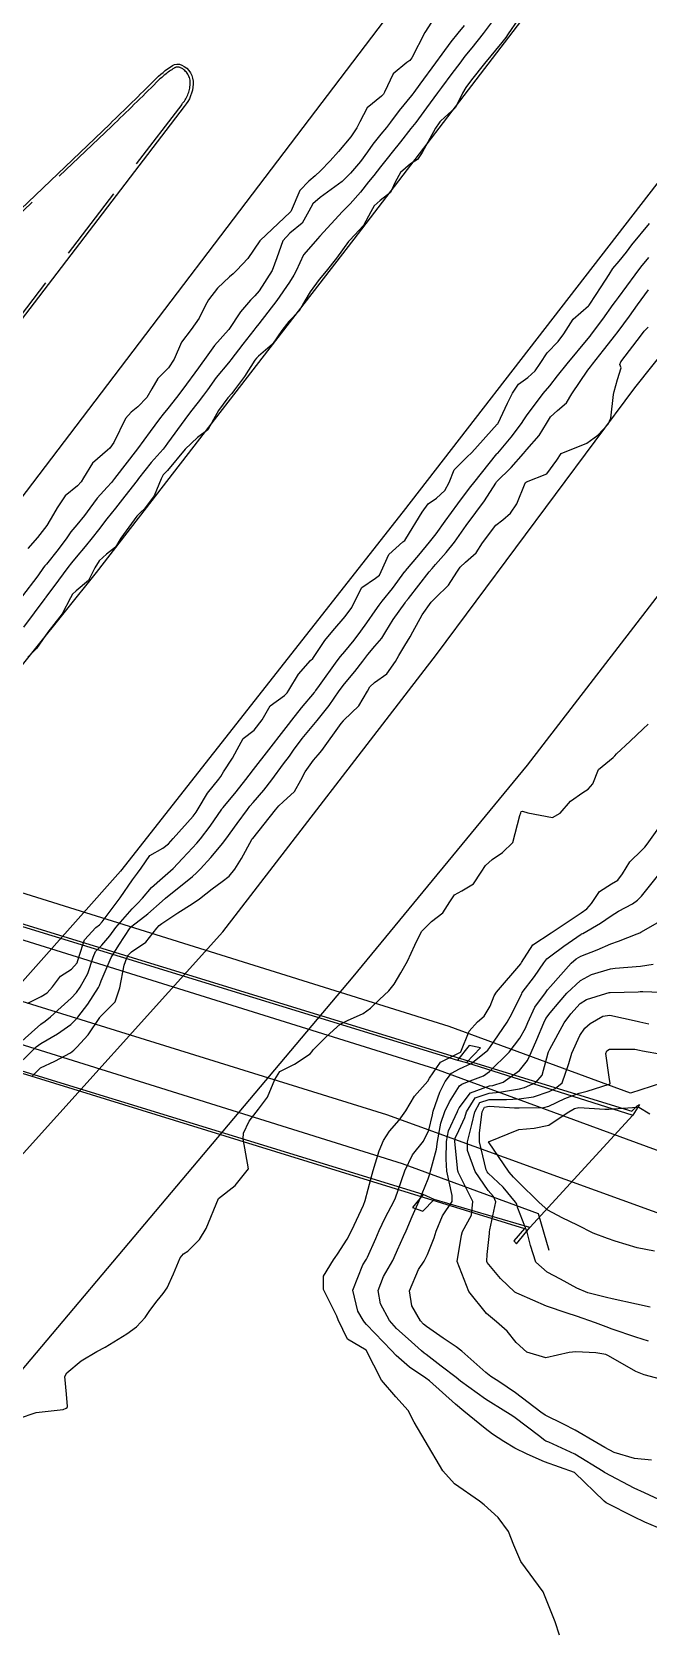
# Model space of a CAD drawing. Header units: metres. Extents: x 298520 to 308411, y 7433745 to 7450750.
# Drawn here: x 305950.4 to 305991.6, y 7435844.3 to 7435951 of the extents above; entities that cross this region are included whole.
import ezdxf

# ---------------------------------------------------------------- set-up
doc = ezdxf.new("R2010")
doc.units = ezdxf.units.M
doc.header["$LTSCALE"] = 10
doc.linetypes.add('CONTINUO', pattern=[0])
doc.linetypes.add('DASHED', pattern=[0.75, 0.5, -0.25])
for name, color, linetype in [('Canteiro', 45, 'DASHED'), ('Curvas de Nivel 1m', 11, 'Continuous'), ('Curvas de Nivel 5m', 15, 'Continuous'), ('Hidrografia', 140, 'Continuous'), ('Linha Férrea', 251, 'TRACKS'), ('PONTE', 45, 'CONTINUO'), ('Pontes e viadutos', 190, 'Continuous'), ('Vias Primárias', 230, 'Continuous')]:
    doc.layers.add(name, color=color, linetype=linetype)
doc.linetypes.add('TRACKS', pattern='A,0.15,[130,ltypeshp.shx,S=0.25,R=0,X=0,Y=0],0.15', length=0.3)

msp = doc.modelspace()

# ---------------------------------------------------------------- linework, layer by layer
at = {"layer": 'Canteiro'}
msp.add_lwpolyline([(305930.17, 7435908.5), (305926.6, 7435917.52, -0.23802), (305926.69, 7435918.52, -0.146725), (305927.78, 7435919.47, 0.030091), (305931.07, 7435921.23, 0.079914), (305936.5, 7435925.89), (305946.81, 7435936.22), (305955.75, 7435944.75, 0.006665), (305958.74, 7435947.68, -0.055774), (305959.91, 7435948.62, -0.25498), (305960.34, 7435948.65, -0.305604), (305960.99, 7435947.57, -0.175126), (305960.42, 7435946.2), (305947.08, 7435928.72), (305937.07, 7435916.53)], format="xyb", close=True, dxfattribs=at)
at = {"layer": 'Curvas de Nivel 1m', "flags": 128}
for points, elevation in [([(305979.29, 7435951.47), (305978.86, 7435950.96), (305978.39, 7435950.37), (305977.79, 7435949.56), (305977.37, 7435948.98), (305976.33, 7435947.55), (305975.92, 7435947), (305975.85, 7435946.91), (305975.76, 7435946.79), (305974.95, 7435945.8), (305974.37, 7435945.01), (305974.1, 7435944.65), (305973.72, 7435944.21), (305973.19, 7435943.55), (305972.83, 7435943.03), (305972.36, 7435942.38), (305971.69, 7435941.61), (305971.41, 7435941.32), (305971.13, 7435941.05), (305969.67, 7435939.98), (305969.18, 7435939.56), (305968.92, 7435939.08), (305968.47, 7435938.27), (305967.65, 7435937.61), (305967.17, 7435937.1), (305966.77, 7435935.96), (305966.46, 7435935.11), (305965.6, 7435933.75), (305965.31, 7435933.41), (305965.02, 7435933.13), (305964.35, 7435932.36), (305963.57, 7435931.18), (305963.56, 7435931.15), (305963.54, 7435931.14), (305962.61, 7435930.09), (305961.94, 7435929.16), (305961.77, 7435928.93), (305961.54, 7435928.61), (305960.49, 7435927.18), (305960.08, 7435926.62), (305959.5, 7435925.89), (305959.19, 7435925.51), (305958.94, 7435925.2), (305958.32, 7435924.37), (305957.47, 7435923.21), (305955.93, 7435921.23), (305955.72, 7435920.96), (305955.44, 7435920.65), (305954.77, 7435919.91), (305954.28, 7435919.25), (305953.92, 7435918.75), (305953.41, 7435918.12), (305953.02, 7435917.65), (305952.75, 7435917.27), (305952.17, 7435916.49), (305951.38, 7435915.51), (305951.27, 7435915.38), (305951.2, 7435915.28), (305950.8, 7435914.72), (305949.72, 7435913.3)], 698), ([(305981.09, 7435951.65), (305980.56, 7435950.94), (305979.79, 7435949.97), (305979.33, 7435949.41), (305978.99, 7435948.96), (305978.47, 7435948.27), (305977.77, 7435947.32), (305977.51, 7435946.97), (305976.76, 7435945.97), (305976.05, 7435945), (305975.73, 7435944.59), (305975.03, 7435943.7), (305974.48, 7435943.01), (305974.14, 7435942.58), (305973.7, 7435942.03), (305973.25, 7435941.46), (305972.9, 7435941.03), (305972.36, 7435940.35), (305971.67, 7435939.55), (305971.15, 7435939.05), (305969.65, 7435937.4), (305969.5, 7435937.22), (305969.36, 7435937.07), (305968.55, 7435936.16), (305968.06, 7435935.09), (305967.91, 7435934.79), (305967.61, 7435934.33), (305966.78, 7435933.1), (305965.58, 7435931.55), (305965.38, 7435931.31), (305965.23, 7435931.12), (305964.5, 7435930.19), (305963.7, 7435929.14), (305963.63, 7435929.05), (305963.54, 7435928.94), (305962.72, 7435927.96), (305962.14, 7435927.15), (305961.88, 7435926.79), (305961.51, 7435926.32), (305961, 7435925.67), (305960.63, 7435925.17), (305959.48, 7435923.57), (305959.31, 7435923.35), (305959.18, 7435923.19), (305958.37, 7435922.3), (305957.54, 7435921.21), (305957.5, 7435921.16), (305957.45, 7435921.08), (305956.63, 7435920.03), (305955.99, 7435919.23), (305955.42, 7435918.52), (305954.86, 7435917.8), (305954.44, 7435917.25), (305953.98, 7435916.67), (305953.38, 7435915.96), (305953.06, 7435915.58), (305952.82, 7435915.27), (305952.2, 7435914.43), (305951.35, 7435913.3), (305951.34, 7435913.28), (305951.28, 7435913.21), (305949.85, 7435911.3)], 697), ([(305977.1, 7435951.7), (305976.66, 7435950.99), (305975.79, 7435949.3), (305975.65, 7435949.13), (305975.45, 7435949), (305974.55, 7435948.24), (305973.97, 7435947.02), (305973.9, 7435946.88), (305973.76, 7435946.74), (305972.8, 7435945.98), (305972.32, 7435945.03), (305972.12, 7435944.64), (305971.72, 7435944.04), (305970.9, 7435943.05), (305970.33, 7435942.44), (305969.69, 7435941.77), (305969.33, 7435941.43), (305968.9, 7435941.08), (305968.32, 7435940.44), (305967.72, 7435939.09), (305967.7, 7435939.05), (305967.66, 7435939.01), (305965.66, 7435937.12), (305965.64, 7435937.08), (305964.83, 7435935.92), (305964.11, 7435935.14), (305963.85, 7435934.89), (305963.61, 7435934.68), (305962.82, 7435933.93), (305962.22, 7435933.15), (305961.99, 7435932.76), (305961.58, 7435931.92), (305961.05, 7435931.17), (305960.41, 7435930.33), (305959.91, 7435929.18), (305959.54, 7435928.6), (305958.83, 7435927.9), (305958.43, 7435927.2), (305958.08, 7435926.64), (305957.5, 7435926.01), (305957.05, 7435925.66), (305956.66, 7435925.22), (305955.88, 7435923.63), (305955.61, 7435923.24), (305955.47, 7435923.11), (305954.47, 7435922.24), (305953.87, 7435921.26), (305953.71, 7435921), (305953.45, 7435920.73), (305952.63, 7435920.07), (305952.11, 7435919.27), (305951.86, 7435918.83), (305951.41, 7435918.08), (305950.78, 7435917.29), (305950.14, 7435916.55)], 699), ([(305982.88, 7435951.85), (305982.23, 7435950.92), (305982.06, 7435950.66), (305981.8, 7435950.33), (305980.65, 7435948.94), (305979.77, 7435947.83), (305979.39, 7435947.33), (305979.18, 7435946.96), (305978.71, 7435946), (305977.73, 7435945.1), (305977.67, 7435945.04), (305977.62, 7435944.97), (305977.37, 7435944.62), (305976.47, 7435942.99), (305976.17, 7435942.53), (305975.7, 7435942.24), (305975.04, 7435941.66), (305974.68, 7435941.01), (305974.37, 7435940.32), (305973.67, 7435939.78), (305973.27, 7435939.42), (305973.05, 7435939.03), (305972.57, 7435938.12), (305971.64, 7435937.14), (305971.55, 7435937.04), (305970.75, 7435935.93), (305970.06, 7435935.06), (305969.61, 7435934.51), (305968.99, 7435933.69), (305968.65, 7435933.08), (305968.26, 7435932.41), (305967.58, 7435931.71), (305967.1, 7435931.1), (305966.49, 7435930.18), (305965.55, 7435929.39), (305965.41, 7435929.26), (305965.31, 7435929.12), (305964.62, 7435928.04), (305963.94, 7435927.14), (305963.76, 7435926.9), (305963.51, 7435926.6), (305962.88, 7435925.77), (305962.55, 7435925.15), (305962.16, 7435924.47), (305961.48, 7435923.96), (305960.66, 7435923.17), (305959.46, 7435921.76), (305959.19, 7435921.46), (305959.04, 7435921.19), (305958.58, 7435920.06), (305957.94, 7435919.2), (305957.67, 7435918.96), (305957.42, 7435918.71), (305956.36, 7435917.23), (305955.99, 7435916.63), (305955.39, 7435916.17), (305954.9, 7435915.73), (305954.62, 7435915.25), (305954.2, 7435914.41), (305953.36, 7435913.71), (305953.13, 7435913.49), (305953, 7435913.26), (305952.43, 7435912.18), (305951.73, 7435911.28), (305951.55, 7435911.06), (305951.32, 7435910.73), (305950.73, 7435909.87), (305950.15, 7435909.3)], 696), ([(305950.14, 7435886.18), (305951.03, 7435886.63), (305951.44, 7435886.87), (305951.78, 7435887.27), (305952.32, 7435887.99), (305953.05, 7435888.46), (305953.43, 7435888.89), (305953.54, 7435889.26), (305953.93, 7435890.41), (305954.69, 7435891.24), (305954.92, 7435891.42), (305955.1, 7435891.62), (305956.3, 7435893.22), (305957.13, 7435894.43), (305957.47, 7435894.86), (305957.72, 7435895.2), (305958.3, 7435896.05), (305959.15, 7435896.53), (305959.53, 7435896.82), (305959.85, 7435897.18), (305961.18, 7435898.68), (305961.39, 7435898.95), (305961.52, 7435899.16), (305962.14, 7435900.21), (305962.89, 7435901.14), (305963.03, 7435901.33), (305963.22, 7435901.63), (305963.81, 7435902.55), (305964.13, 7435903.13), (305964.52, 7435903.85), (305965.25, 7435904.41), (305965.79, 7435905.11), (305966.32, 7435906.05), (305967.28, 7435906.73), (305967.47, 7435906.9), (305967.58, 7435907.09), (305968.21, 7435908.16), (305969.03, 7435909.07), (305969.17, 7435909.21), (305969.31, 7435909.4), (305969.98, 7435910.4), (305970.52, 7435911.05), (305971.34, 7435912), (305971.78, 7435912.6), (305971.98, 7435913.03), (305972.44, 7435913.95), (305973.37, 7435914.56), (305973.62, 7435914.77), (305973.75, 7435915.02), (305974.26, 7435916.15), (305975.19, 7435917), (305975.32, 7435917.09), (305975.4, 7435917.2), (305976.48, 7435918.98), (305976.88, 7435919.53), (305977.44, 7435919.9), (305978, 7435920.41), (305978.28, 7435920.96), (305978.62, 7435921.8), (305979.47, 7435922.65), (305979.79, 7435922.95), (305981.49, 7435924.84), (305981.53, 7435924.88), (305981.55, 7435924.92), (305982.17, 7435926.25), (305982.51, 7435926.91), (305982.91, 7435927.53), (305983.53, 7435927.96), (305984.03, 7435928.4), (305984.36, 7435928.89), (305984.83, 7435929.61), (305985.56, 7435930.36), (305985.94, 7435930.87), (305986.57, 7435931.87), (305987.59, 7435932.75), (305987.64, 7435932.8), (305987.67, 7435932.85), (305988.44, 7435934.01), (305988.97, 7435934.84), (305989.21, 7435935.24), (305989.63, 7435935.73), (305990.12, 7435936.34), (305990.49, 7435936.82), (305991.66, 7435938.25)], 696), ([(305949.34, 7435883.3), (305951.01, 7435884.78), (305951.29, 7435884.99), (305951.65, 7435885.27), (305952.37, 7435885.92), (305953.03, 7435886.52), (305953.39, 7435886.91), (305953.63, 7435887.25), (305954.14, 7435888.17), (305954.5, 7435889.25), (305954.67, 7435889.64), (305955.08, 7435890.07), (305955.63, 7435890.69), (305956.03, 7435891.23), (305957.11, 7435892.49), (305957.47, 7435892.84), (305957.81, 7435893.2), (305958.4, 7435893.92), (305959.13, 7435894.56), (305959.84, 7435895.18), (305960.47, 7435895.85), (305961.15, 7435896.57), (305961.44, 7435896.88), (305961.67, 7435897.15), (305962.31, 7435898.01), (305963.1, 7435899.14), (305963.13, 7435899.19), (305963.18, 7435899.25), (305964.05, 7435900.29), (305964.7, 7435901.13), (305964.92, 7435901.42), (305965.22, 7435901.79), (305966.25, 7435903.1), (305967.25, 7435904.4), (305967.55, 7435904.79), (305967.78, 7435905.08), (305968.43, 7435905.91), (305969.28, 7435906.94), (305969.34, 7435907.01), (305969.38, 7435907.07), (305969.62, 7435907.4), (305970.8, 7435909.05), (305971.02, 7435909.34), (305971.31, 7435909.68), (305971.93, 7435910.42), (305972.39, 7435911.03), (305972.78, 7435911.59), (305973.35, 7435912.39), (305973.61, 7435912.76), (305973.8, 7435913.02), (305974.49, 7435913.88), (305975.33, 7435915), (305975.35, 7435915.02), (305975.37, 7435915.05), (305976.26, 7435916.11), (305976.98, 7435916.98), (305977.41, 7435917.52), (305978.01, 7435918.37), (305978.44, 7435918.96), (305978.86, 7435919.53), (305979.44, 7435920.31), (305979.72, 7435920.68), (305979.92, 7435920.94), (305981.47, 7435922.86), (305981.5, 7435922.89), (305981.53, 7435922.92), (305982.42, 7435923.97), (305983.11, 7435924.9), (305983.26, 7435925.14), (305983.5, 7435925.47), (305984.11, 7435926.3), (305984.57, 7435926.89), (305985, 7435927.41), (305985.53, 7435928.08), (305986.16, 7435928.87), (305987.56, 7435930.57), (305987.69, 7435930.72), (305987.79, 7435930.85), (305988.55, 7435931.87), (305989.24, 7435932.83), (305989.39, 7435933.04), (305989.6, 7435933.31), (305990.7, 7435934.81), (305991.09, 7435935.34), (305991.63, 7435935.98)], 697), ([(305948.98, 7435881.58), (305950.7, 7435883.28), (305951, 7435883.5), (305952.13, 7435884.14), (305953.01, 7435884.76), (305953.26, 7435885), (305953.48, 7435885.26), (305954.15, 7435886.13), (305954.87, 7435887.24), (305954.93, 7435887.36), (305955.05, 7435887.68), (305955.71, 7435889.23), (305956.23, 7435890.07), (305956.97, 7435891.21), (305957.09, 7435891.34), (305958.16, 7435892.15), (305959.11, 7435892.99), (305959.33, 7435893.19), (305961.13, 7435894.65), (305961.41, 7435894.88), (305961.68, 7435895.15), (305962.37, 7435895.92), (305963.16, 7435896.88), (305963.27, 7435897.03), (305963.36, 7435897.14), (305964.12, 7435898.18), (305964.81, 7435899.12), (305964.97, 7435899.34), (305965.19, 7435899.59), (305965.9, 7435900.41), (305966.44, 7435901.1), (305967.22, 7435902.16), (305967.62, 7435902.69), (305967.89, 7435903.08), (305968.46, 7435903.86), (305969.25, 7435904.8), (305969.47, 7435905.07), (305970.26, 7435906.07), (305970.94, 7435907.05), (305971.29, 7435907.5), (305971.98, 7435908.34), (305972.52, 7435909.03), (305972.86, 7435909.48), (305973.32, 7435910.02), (305973.78, 7435910.57), (305974.06, 7435911.01), (305974.55, 7435911.8), (305975.35, 7435912.93), (305975.4, 7435913), (305975.56, 7435913.2), (305976.95, 7435914.98), (305977.14, 7435915.21), (305977.38, 7435915.48), (305978.09, 7435916.27), (305978.63, 7435916.96), (305978.95, 7435917.41), (305979.41, 7435918.08), (305980.07, 7435918.94), (305980.65, 7435919.72), (305981.39, 7435920.92), (305981.45, 7435921), (305982.42, 7435921.96), (305983.25, 7435922.9), (305983.35, 7435923.02), (305983.48, 7435923.16), (305984.29, 7435924.09), (305984.78, 7435924.89), (305985.06, 7435925.33), (305985.51, 7435925.77), (305986.11, 7435926.28), (305986.48, 7435926.87), (305987.54, 7435928.45), (305987.72, 7435928.67), (305987.85, 7435928.85), (305988.6, 7435929.79), (305989.42, 7435930.83), (305989.48, 7435930.92), (305989.57, 7435931.03), (305990.33, 7435932.07), (305990.86, 7435932.81), (305991.6, 7435933.82)], 698), ([(305950.41, 7435881.29), (305950.98, 7435881.86), (305951.95, 7435882.31), (305952.99, 7435882.87), (305953.21, 7435883.04), (305953.42, 7435883.26), (305954.18, 7435884.07), (305954.96, 7435885.24), (305954.98, 7435885.27), (305955.01, 7435885.31), (305955.98, 7435886.27), (305956.28, 7435887.22), (305956.57, 7435888.73), (305956.76, 7435889.21), (305956.87, 7435889.41), (305957.07, 7435889.61), (305958.02, 7435890.26), (305958.75, 7435891.19), (305958.92, 7435891.37), (305959.1, 7435891.51), (305960.16, 7435892.23), (305961.11, 7435892.82), (305961.61, 7435893.16), (305962.45, 7435893.82), (305963.12, 7435894.32), (305963.6, 7435894.66), (305963.96, 7435895.13), (305964.42, 7435895.85), (305965.11, 7435897.12), (305965.13, 7435897.15), (305965.16, 7435897.19), (305966.69, 7435899.1), (305966.91, 7435899.37), (305967.19, 7435899.64), (305967.96, 7435900.32), (305968.38, 7435901.08), (305968.67, 7435901.63), (305969.23, 7435902.42), (305969.54, 7435902.76), (305969.79, 7435903.06), (305971.07, 7435904.86), (305971.22, 7435905.04), (305971.23, 7435905.06), (305971.25, 7435905.08), (305972.25, 7435906.05), (305972.82, 7435907.02), (305972.99, 7435907.31), (305973.29, 7435907.59), (305974.12, 7435908.18), (305974.71, 7435909.01), (305974.92, 7435909.4), (305975.32, 7435910.08), (305975.68, 7435910.64), (305975.86, 7435910.99), (305976.47, 7435912.11), (305977.08, 7435912.97), (305977.36, 7435913.26), (305978.23, 7435914.09), (305978.79, 7435914.96), (305979.02, 7435915.31), (305979.38, 7435915.64), (305980.08, 7435916.26), (305980.5, 7435916.93), (305981.41, 7435918.11), (305981.87, 7435918.46), (305982.39, 7435918.91), (305982.81, 7435919.53), (305983.35, 7435920.9), (305983.39, 7435920.96), (305983.45, 7435921), (305984.81, 7435921.53), (305985.47, 7435922.45), (305985.77, 7435922.88), (305987.48, 7435923.57), (305988.22, 7435924.11), (305988.91, 7435924.84), (305989.08, 7435925.25), (305989.26, 7435926.83), (305989.31, 7435927.04), (305989.53, 7435927.84), (305989.77, 7435928.6), (305989.68, 7435928.83), (305989.74, 7435929.02), (305991.13, 7435930.81), (305991.31, 7435931.06), (305991.57, 7435931.32)], 699), ([(305985.66, 7435844), (305985.36, 7435844.87), (305984.56, 7435846.88), (305983.06, 7435848.9), (305982.6, 7435849.99), (305982.24, 7435850.91), (305981.55, 7435851.84), (305980.63, 7435852.69), (305980.3, 7435852.93), (305978.64, 7435854.1), (305977.87, 7435854.96), (305976.68, 7435856.97), (305975.94, 7435858.22), (305975.54, 7435858.99), (305974.72, 7435859.9), (305973.77, 7435861.01), (305972.75, 7435863.02), (305971.49, 7435863.76), (305970.88, 7435865.05), (305970.78, 7435865.29), (305969.89, 7435867.06), (305969.9, 7435867.97), (305970.55, 7435869.05), (305970.67, 7435869.21), (305970.83, 7435869.43), (305971.46, 7435870.43), (305971.78, 7435871.04), (305972.56, 7435872.71), (305972.68, 7435873.02), (305972.88, 7435873.76), (305973.14, 7435874.77), (305973.21, 7435875.02), (305973.61, 7435876.32), (305973.89, 7435877.01), (305974.29, 7435877.65), (305974.94, 7435878.37), (305975.38, 7435878.99), (305975.97, 7435879.98), (305976.86, 7435880.97), (305976.98, 7435881.18), (305977.7, 7435882.24), (305978.99, 7435882.9), (305979.03, 7435882.91), (305979.06, 7435882.95), (305979.62, 7435884.33), (305980.18, 7435884.94), (305980.63, 7435885.32), (305981.03, 7435885.99), (305981.29, 7435886.67), (305981.44, 7435886.92), (305983.06, 7435888.81), (305983.1, 7435888.86), (305983.12, 7435888.9), (305983.88, 7435890.09), (305985.09, 7435890.88), (305987.11, 7435892.22), (305987.48, 7435892.48), (305987.79, 7435892.84), (305988.32, 7435893.64), (305989.13, 7435894.15), (305989.54, 7435894.41), (305989.85, 7435894.82), (305990.34, 7435895.62), (305991.16, 7435896.4), (305991.36, 7435896.61), (305991.5, 7435896.8), (305992.28, 7435897.9)], 701), ([(305992.62, 7435851), (305991.35, 7435851.53), (305990.62, 7435851.88), (305988.78, 7435852.83), (305988.63, 7435852.94), (305986.65, 7435854.85), (305984.66, 7435855.57), (305983.49, 7435856.08), (305982.68, 7435856.47), (305981.93, 7435856.91), (305981.18, 7435857.42), (305980.69, 7435857.79), (305979.26, 7435858.94), (305978.71, 7435859.41), (305976.97, 7435860.97), (305976.73, 7435861.15), (305975.63, 7435861.88), (305974.75, 7435862.67), (305974.44, 7435863), (305972.77, 7435864.73), (305972.62, 7435864.88), (305972.53, 7435865.02), (305972.19, 7435865.62), (305971.84, 7435867.03), (305972.52, 7435868.72), (305972.72, 7435869.02), (305972.76, 7435869.09), (305972.83, 7435869.23), (305973.38, 7435870.47), (305973.61, 7435871.01), (305974.01, 7435871.86), (305974.61, 7435873), (305974.7, 7435873.18), (305974.88, 7435873.71), (305975.32, 7435874.99), (305975.84, 7435876.06), (305976.58, 7435876.98), (305976.93, 7435877.71), (305977.16, 7435878.74), (305977.22, 7435878.97), (305977.67, 7435880.25), (305978.02, 7435880.96), (305978.43, 7435881.51), (305978.98, 7435881.81), (305979.76, 7435882.17), (305980.74, 7435882.93), (305980.86, 7435883.06), (305981, 7435883.23), (305982.16, 7435884.91), (305982.46, 7435885.47), (305983.04, 7435886.65), (305983.13, 7435886.81), (305983.17, 7435886.9), (305983.98, 7435887.97), (305984.61, 7435888.88), (305984.81, 7435889.14), (305985.07, 7435889.35), (305985.95, 7435890), (305987.09, 7435890.79), (305987.13, 7435890.81), (305987.21, 7435890.85), (305988.4, 7435891.54), (305989.1, 7435892.03), (305989.6, 7435892.34), (305990.52, 7435892.82), (305990.86, 7435893.06), (305991.12, 7435893.33), (305992.29, 7435894.79)], 702), ([(305992.63, 7435852.9), (305991.34, 7435853.5), (305990.64, 7435853.8), (305988.71, 7435854.83), (305988.65, 7435854.86), (305988.57, 7435854.92), (305986.67, 7435856.07), (305984.93, 7435856.88), (305984.75, 7435856.95), (305984.68, 7435856.99), (305984.25, 7435857.32), (305982.7, 7435858.49), (305982.46, 7435858.66), (305982.07, 7435858.91), (305980.72, 7435859.74), (305979.05, 7435860.95), (305978.74, 7435861.19), (305977.74, 7435861.96), (305976.75, 7435862.72), (305976.61, 7435862.83), (305976.44, 7435862.97), (305975.55, 7435863.78), (305974.77, 7435864.46), (305974.29, 7435865), (305973.69, 7435866.11), (305973.54, 7435867.01), (305973.89, 7435867.93), (305974.52, 7435869), (305974.62, 7435869.21), (305974.83, 7435869.71), (305975.24, 7435870.6), (305975.41, 7435870.99), (305975.82, 7435871.94), (305976.28, 7435872.98), (305976.89, 7435874.45), (305977.01, 7435874.85), (305977.04, 7435874.97), (305977.44, 7435876.44), (305977.51, 7435876.96), (305977.72, 7435878.18), (305977.99, 7435878.96), (305978.3, 7435879.61), (305978.97, 7435880.66), (305979.13, 7435880.79), (305979.51, 7435880.94), (305980.57, 7435881.34), (305980.98, 7435881.62), (305982.28, 7435882.91), (305983, 7435883.85), (305983.38, 7435884.53), (305983.53, 7435884.89), (305984, 7435885.92), (305984.71, 7435886.88), (305984.86, 7435887.07), (305985.05, 7435887.31), (305986.44, 7435888.86), (305986.77, 7435889.15), (305987.07, 7435889.32), (305988.16, 7435889.76), (305989.08, 7435890.14), (305989.59, 7435890.32), (305990.85, 7435890.81), (305991.02, 7435890.88), (305991.09, 7435890.93), (305991.43, 7435891.13), (305993.11, 7435892.08)], 703), ([(305991.79, 7435855.67), (305990.67, 7435855.78), (305989.3, 7435856.19), (305988.68, 7435856.51), (305988.14, 7435856.84), (305986.69, 7435857.68), (305985.91, 7435858.08), (305984.7, 7435858.67), (305984.4, 7435858.88), (305982.72, 7435860.17), (305981.6, 7435860.92), (305981.07, 7435861.26), (305980.74, 7435861.52), (305979.13, 7435862.95), (305978.76, 7435863.25), (305977.89, 7435863.83), (305976.77, 7435864.6), (305976.56, 7435864.76), (305976.36, 7435864.98), (305975.79, 7435865.99), (305975.63, 7435866.99), (305976.24, 7435868.4), (305976.62, 7435868.97), (305976.69, 7435869.1), (305976.83, 7435869.41), (305977.28, 7435870.53), (305977.42, 7435870.96), (305977.83, 7435871.99), (305978.48, 7435872.95), (305978.49, 7435873.34), (305978.13, 7435874.96), (305978.09, 7435875.77), (305978.11, 7435876.96), (305978.23, 7435877.66), (305978.83, 7435878.95), (305978.87, 7435879.03), (305978.95, 7435879.19), (305979.71, 7435880.2), (305980.97, 7435880.66), (305981.2, 7435880.69), (305981.9, 7435880.92), (305982.98, 7435881.7), (305983.51, 7435882.37), (305983.76, 7435882.89), (305984.13, 7435883.76), (305984.6, 7435884.88), (305984.74, 7435885.16), (305985.02, 7435885.54), (305985.64, 7435886.26), (305986.15, 7435886.86), (305987.05, 7435887.7), (305987.8, 7435888.1), (305989.06, 7435888.47), (305989.37, 7435888.52), (305991.06, 7435888.65), (305991.9, 7435888.8)], 704), ([(305991.6, 7435863.63), (305990.76, 7435863.89), (305989.17, 7435864.42), (305988.77, 7435864.57), (305988.06, 7435864.84), (305986.78, 7435865.28), (305986.16, 7435865.48), (305984.79, 7435865.95), (305982.95, 7435866.75), (305982.8, 7435866.82), (305982.68, 7435866.9), (305981.71, 7435867.81), (305980.82, 7435868.87), (305980.79, 7435868.93), (305980.79, 7435868.97), (305980.83, 7435869.41), (305980.97, 7435870.81), (305980.97, 7435870.93), (305980.99, 7435871.06), (305981.4, 7435872.92), (305981.25, 7435873.29), (305980.88, 7435873.69), (305980.03, 7435874.94), (305979.5, 7435876.36), (305979.5, 7435876.94), (305979.79, 7435878.08), (305979.99, 7435878.94), (305980.34, 7435879.55), (305980.96, 7435879.75), (305982.12, 7435879.75), (305982.96, 7435879.8), (305983.91, 7435879.94), (305984.96, 7435880.29), (305985.36, 7435880.48), (305985.84, 7435880.87), (305986.28, 7435882.15), (305986.48, 7435882.86), (305987, 7435884.03), (305987.34, 7435884.52), (305987.7, 7435884.84), (305988.54, 7435885.32), (305989.02, 7435885.38), (305990.85, 7435884.98), (305991.01, 7435884.94), (305991.63, 7435884.8)], 706), ([(305991.71, 7435865.88), (305990.79, 7435866.09), (305989.18, 7435866.45), (305988.8, 7435866.53), (305987.55, 7435866.84), (305986.81, 7435867.15), (305985.72, 7435867.77), (305984.82, 7435868.23), (305984.08, 7435868.89), (305983.72, 7435870.01), (305983.49, 7435870.89), (305982.87, 7435872.49), (305982.78, 7435872.81), (305982.72, 7435872.9), (305981.88, 7435873.91), (305980.89, 7435874.83), (305980.82, 7435874.93), (305980.76, 7435875.07), (305980.31, 7435876.94), (305980.32, 7435877.54), (305980.49, 7435878.93), (305980.64, 7435879.24), (305980.95, 7435879.32), (305982.65, 7435879.21), (305982.95, 7435879.2), (305984.6, 7435879.23), (305984.95, 7435879.31), (305986, 7435879.82), (305986.96, 7435880.19), (305987.49, 7435880.32), (305988.97, 7435880.77), (305989.01, 7435880.79), (305989.04, 7435880.83), (305988.98, 7435881.25), (305988.75, 7435882.83), (305988.82, 7435883.01), (305989, 7435883.11), (305990.69, 7435883.12), (305991, 7435883.05), (305991.19, 7435883), (305992.46, 7435882.79)], 707), ([(305991.99, 7435869.64), (305990.84, 7435869.85), (305989.38, 7435870.29), (305988.85, 7435870.47), (305987.9, 7435870.84), (305986.86, 7435871.37), (305985.84, 7435871.85), (305984.87, 7435872.36), (305984.29, 7435872.89), (305982.89, 7435874.27), (305982.57, 7435874.58), (305982.29, 7435874.91), (305980.92, 7435876.93), (305982.93, 7435877.75), (305983.97, 7435877.85), (305984.93, 7435878.04), (305986.17, 7435878.86), (305986.65, 7435879.15), (305986.95, 7435879.22), (305988.67, 7435879.11), (305988.95, 7435879.1), (305990.53, 7435879.23), (305990.95, 7435879.24), (305991.68, 7435878.8)], 708)]:
    msp.add_lwpolyline(points, dxfattribs=dict(at, elevation=elevation))
at = {"layer": 'Curvas de Nivel 5m', "flags": 128}
for points, elevation in [([(305949.53, 7435858.46), (305950.7, 7435858.85), (305952.5, 7435859.06), (305952.7, 7435859.14), (305952.77, 7435859.19), (305952.8, 7435859.26), (305952.72, 7435860.08), (305952.61, 7435861.26), (305952.74, 7435861.51), (305953.7, 7435862.3), (305954.75, 7435862.92), (305955.31, 7435863.23), (305956.76, 7435864.1), (305957.4, 7435864.57), (305957.99, 7435865.2), (305958.3, 7435865.67), (305958.79, 7435866.32), (305959.19, 7435866.8), (305959.45, 7435867.18), (305959.87, 7435868.12), (305960.31, 7435869.18), (305960.55, 7435869.45), (305960.83, 7435869.64), (305961.6, 7435870.4), (305962.06, 7435871.15), (305962.87, 7435873.14), (305964, 7435874.01), (305964.89, 7435875.12), (305964.53, 7435877.12), (305964.55, 7435877.5), (305964.93, 7435878.32), (305965.54, 7435879.11), (305966.14, 7435879.92), (305966.64, 7435881.09), (305966.98, 7435881.62), (305967.95, 7435882.12), (305968.99, 7435882.8), (305969.11, 7435882.95), (305969.2, 7435883.07), (305970.1, 7435883.96), (305971.01, 7435884.78), (305971.5, 7435885.04), (305972.55, 7435885.49), (305973.03, 7435885.85), (305973.62, 7435886.43), (305974.25, 7435887.01), (305974.6, 7435887.45), (305975.06, 7435888.22), (305975.49, 7435888.99), (305976, 7435890.07), (305976.44, 7435890.98), (305977.1, 7435891.64), (305977.86, 7435892.21), (305978.32, 7435892.96), (305978.64, 7435893.43), (305979.12, 7435893.7), (305979.91, 7435894.15), (305980.43, 7435894.94), (305980.7, 7435895.37), (305981.15, 7435895.79), (305981.84, 7435896.24), (305982.54, 7435896.91), (305983.01, 7435898.73), (305983.06, 7435898.9), (305983.1, 7435898.98), (305983.18, 7435899), (305983.54, 7435898.9), (305985.18, 7435898.59), (305985.69, 7435898.87), (305986.38, 7435899.68), (305987.2, 7435900.26), (305987.57, 7435900.48), (305987.88, 7435900.84), (305988.26, 7435901.8), (305989.23, 7435902.59), (305989.35, 7435902.71), (305989.45, 7435902.83), (305990.38, 7435903.68), (305991.25, 7435904.51), (305991.58, 7435904.81)], 700), ([(305992.73, 7435860.99), (305991.31, 7435861.37), (305990.74, 7435861.6), (305988.93, 7435862.65), (305988.75, 7435862.73), (305988.09, 7435862.84), (305986.75, 7435862.91), (305986.29, 7435862.86), (305984.75, 7435862.5), (305983.46, 7435862.89), (305982.76, 7435863.53), (305982.15, 7435864.29), (305981.45, 7435864.92), (305980.78, 7435865.46), (305979.59, 7435866.94), (305978.82, 7435868.95), (305979.1, 7435870.7), (305979.18, 7435870.95), (305979.77, 7435872.03), (305979.87, 7435872.94), (305978.89, 7435874.91), (305978.88, 7435874.95), (305978.87, 7435874.97), (305978.66, 7435876.95), (305978.69, 7435877.18), (305978.93, 7435877.68), (305979.33, 7435878.56), (305979.45, 7435878.94), (305980.03, 7435879.87), (305980.96, 7435880.19), (305981.64, 7435880.24), (305982.97, 7435880.46), (305983.31, 7435880.55), (305984.08, 7435880.89), (305984.49, 7435881.37), (305984.9, 7435882.88), (305984.92, 7435882.95), (305985, 7435883.11), (305985.97, 7435884.87), (305986.4, 7435885.48), (305987.03, 7435886.17), (305987.45, 7435886.44), (305988.74, 7435886.83), (305988.97, 7435886.9), (305989.04, 7435886.91), (305990.9, 7435886.95), (305991.04, 7435886.96), (305991.21, 7435886.97), (305993.04, 7435886.9)], 705)]:
    msp.add_lwpolyline(points, dxfattribs=dict(at, elevation=elevation))
at = {"layer": 'Hidrografia'}
for points, elevation in [([(305683.81, 7435775.6), (305747.27, 7435796.11), (305800.35, 7435812.62), (305822.32, 7435819.53), (305839.78, 7435826.02), (305848.76, 7435829.71), (305861.72, 7435836.1), (305876.86, 7435844.61), (305892, 7435854.21), (305904.77, 7435863.86), (305916.04, 7435873.24), (305923.38, 7435879.97), (305929.67, 7435885.3), (305940.4, 7435896.87), (305946.42, 7435904.61), (305954.72, 7435914.95), (305971.93, 7435937.2), (305988.53, 7435958.89), (306003.61, 7435978.49), (306021.54, 7436001.37), (306041.72, 7436027.3), (306061.7, 7436052.8), (306068.83, 7436061.99)], 696.52), ([(306081.85, 7436057.49), (306071.51, 7436044.22), (306045.28, 7436010.2), (306025.87, 7435985.27), (305999.47, 7435950.36), (305975.22, 7435919.01), (305956.33, 7435895.01), (305938.63, 7435875.11), (305915.86, 7435855.46), (305892, 7435838.01), (305863.58, 7435822.22), (305845.73, 7435814.98), (305843.68, 7435815.07), (305840, 7435813.59), (305837.61, 7435812.3), (305819.86, 7435806.18), (305816.13, 7435804.51), (305808.04, 7435802.26)], 696)]:
    msp.add_lwpolyline(points, dxfattribs=dict(at, elevation=elevation))
at = {"layer": 'Linha Férrea', "flags": 128}
msp.add_lwpolyline([(307827.16, 7434249.95), (307821.56, 7434258.81), (307819.52, 7434262.43), (307816.3, 7434268.22), (307813.68, 7434272.3), (307811.64, 7434275.46), (307798.22, 7434296.14), (307773.74, 7434334.03), (307761.73, 7434352.01), (307752.47, 7434367.89), (307735.13, 7434393.38), (307710.74, 7434431.02), (307694.81, 7434455.28), (307677.7, 7434482.21), (307665.38, 7434501.66), (307643.88, 7434534.84), (307627.56, 7434562.54), (307613.51, 7434586.87), (307596.95, 7434617.47), (307576.4, 7434659.98), (307564.17, 7434687.32), (307541.06, 7434734.95), (307530.17, 7434758.54), (307516.92, 7434785.92), (307501.76, 7434817.25), (307481.68, 7434859.3), (307459.2, 7434904.2), (307442.79, 7434936.27), (307425.28, 7434968.91), (307411.69, 7434992.24), (307402.57, 7435007.68), (307388.85, 7435028.5), (307366.95, 7435058.3), (307352.5, 7435076.75), (307335.71, 7435095.81), (307323.74, 7435108.4), (307304.88, 7435127.21), (307280.64, 7435149.6), (307260.89, 7435166.25), (307239.5, 7435183.01), (307222.59, 7435195.4), (307206.91, 7435206.43), (307191.54, 7435216.92), (307180.98, 7435223.58), (307147.08, 7435245.04), (307110.18, 7435267.87), (307071.33, 7435292.08), (307013.04, 7435328.92), (306934.22, 7435378.29), (306890.85, 7435406.01), (306860.76, 7435425.27), (306830.44, 7435444.17), (306783.16, 7435474), (306743.29, 7435499.12), (306730.65, 7435506.8), (306700.01, 7435524.56), (306649.97, 7435556.16), (306620.54, 7435574.68), (306585.88, 7435596.36), (306549.21, 7435619.44), (306511.46, 7435642.99), (306481.3, 7435662.07), (306449.91, 7435681.79), (306417.31, 7435702.16), (306386.5, 7435720.66), (306359.57, 7435735.78), (306332.26, 7435749.95), (306295.74, 7435767.25), (306254.91, 7435784.83), (306234.55, 7435793.03), (306198.8, 7435806.04), (306177.43, 7435813.74), (306139.2, 7435826.14), (306101.03, 7435838.04), (306051.97, 7435853.03), (306008.19, 7435866.65), (306003.58, 7435868.04), (305974.11, 7435878.74), (305939.65, 7435889.45), (305902.23, 7435900.74), (305881.18, 7435906.22), (305868.58, 7435910.19), (305845.54, 7435919.12), (305815.17, 7435933.3), (305786.71, 7435949.03), (305760.88, 7435966.42), (305735.18, 7435986.89), (305723.76, 7435997.05), (305696.1, 7436025.19), (305678.2, 7436047.9), (305661.02, 7436071.86), (305645.02, 7436096.32), (305622.37, 7436129.7), (305596.14, 7436168.75), (305576.09, 7436198.75), (305559.43, 7436223.15), (305539.44, 7436252.72), (305521.42, 7436279.84), (305512.69, 7436292.82), (305499.49, 7436312.98), (305480.03, 7436341.61), (305460.3, 7436370.83), (305441.56, 7436398.43), (305421.25, 7436428.24), (305402.58, 7436456.09), (305384.09, 7436483.75), (305369.12, 7436505.55), (305351.23, 7436532.17), (305338.34, 7436551.44), (305322.73, 7436574.87), (305306.91, 7436598.3), (305293.24, 7436619.06), (305277.82, 7436644.31), (305263.89, 7436668.98), (305254.71, 7436687.72), (305243.78, 7436710.84), (305233.95, 7436734.39), (305225.11, 7436755.87), (305215.53, 7436780.47), (305201.61, 7436815.68), (305193.17, 7436837.83), (305177.38, 7436877.75), (305166.79, 7436904.69), (305153.94, 7436937.69), (305141.5, 7436969.14), (305130.7, 7436996.5), (305122.02, 7437018.5), (305113.06, 7437043.1), (305101.51, 7437072.01), (305093.24, 7437092.93), (305082.04, 7437121.36), (305073.35, 7437143.92), (305060.57, 7437176.45), (305050.18, 7437206.4), (305043.41, 7437227.87), (305037.47, 7437248.17), (305034.53, 7437261.71), (305031.72, 7437274.1), (305028.72, 7437297.87), (305025.03, 7437326.57), (305023.12, 7437358.56), (305023.12, 7437387.11), (305024.83, 7437414.87), (305027.31, 7437439.51), (305027.41, 7437441.26), (305030.71, 7437462.67), (305036.04, 7437488.9), (305042.47, 7437516.92), (305048.78, 7437544.54), (305055.48, 7437572.1), (305062.87, 7437603.39), (305069.5, 7437630.69), (305077.03, 7437662.82), (305085.46, 7437698.14), (305091.82, 7437727.64), (305097.21, 7437749.95), (305103.92, 7437777.27), (305111.1, 7437807.1), (305121.2, 7437849.91), (305125.41, 7437866.97), (305130.99, 7437888.73), (305137.36, 7437914.57), (305143.48, 7437941.14), (305150.28, 7437969.23), (305155.63, 7437993.86), (305160.5, 7438017.39), (305165.53, 7438047.97), (305167.4, 7438065.92), (305168.45, 7438080.5), (305168.7, 7438098.82), (305168.5, 7438111.61), (305167.44, 7438129.41), (305165.73, 7438144.8), (305163.05, 7438159.25), (305157.36, 7438183.65), (305149.71, 7438209.61), (305142.15, 7438230.52), (305132.88, 7438252.55), (305120.43, 7438277.84), (305109.12, 7438297.22), (305107.01, 7438300.23), (305099.26, 7438311.38), (305091.43, 7438322.41), (305083.38, 7438332.8), (305079.57, 7438337.52), (305074.8, 7438344.06), (305056.82, 7438367.08), (305041.94, 7438386.35), (305023.22, 7438411.98), (305005.97, 7438436.56), (304993.28, 7438456.49), (304983.12, 7438473.17), (304969.54, 7438498.7), (304959.94, 7438517.09), (304947.33, 7438543.43), (304933.09, 7438572.79), (304924.31, 7438590.95), (304918.2, 7438604.46), (304911.78, 7438619.16), (304905.93, 7438632.44), (304900.32, 7438648.46), (304895.83, 7438661.89), (304892.17, 7438674.5), (304887.95, 7438691.24), (304884.69, 7438706.94), (304881.85, 7438723.7), (304879.33, 7438740.13), (304878.19, 7438758.92), (304877.54, 7438778.36), (304877.21, 7438799.09), (304877.46, 7438830.88), (304877.86, 7438863.02), (304878.27, 7438892.7), (304878.6, 7438920.11), (304878.68, 7438952.24), (304877.94, 7438980.3), (304876.32, 7439009.02), (304874.94, 7439022.79), (304873.23, 7439037.84), (304870.14, 7439056.14), (304864.86, 7439082.08), (304859.08, 7439105.01), (304850.38, 7439133.89), (304843.06, 7439154.06), (304836.38, 7439171.24), (304828.25, 7439190.11), (304817.67, 7439211.83), (304806.69, 7439232.74), (304796.36, 7439250.87), (304785.22, 7439269.01), (304772.78, 7439289.1), (304755.7, 7439316.74), (304736.91, 7439345.94), (304718.85, 7439374.33), (304700.22, 7439403.62), (304676.46, 7439440.71), (304659.06, 7439468.06), (304641.49, 7439495.55), (304629.29, 7439515), (304612.29, 7439541.91), (304598.79, 7439563.31), (304583.09, 7439588.52), (304568.61, 7439611.38), (304554.37, 7439633.59), (304540.46, 7439656.11), (304527.86, 7439675.88), (304515.49, 7439695.97), (304501.01, 7439718.74), (304492.56, 7439732.18), (304481.09, 7439749.95), (304464.7, 7439773.55), (304458.7, 7439781.55), (304447.47, 7439795.48), (304430.85, 7439814.02), (304417.94, 7439826.87), (304407.63, 7439836.38), (304393.36, 7439848.49), (304380.4, 7439858.34), (304362.66, 7439870.74), (304347.09, 7439880.3), (304333.25, 7439887.82), (304320.73, 7439894.06), (304304.93, 7439900.99), (304286.44, 7439908.16), (304266.64, 7439915.42), (304246.69, 7439922.5), (304225.19, 7439929.98), (304199, 7439939.2), (304168.47, 7439950), (304152.89, 7439955.63), (304135.92, 7439962.49), (304121.35, 7439968.8), (304105.78, 7439976.38), (304088.74, 7439985.33), (304071.18, 7439995.83), (304051.5, 7440008.74), (304042.51, 7440015.33), (304023.02, 7440030.47), (304002.68, 7440048.64), (303992.18, 7440058.52), (303980.44, 7440070.49), (303965.02, 7440086.23), (303949.37, 7440102.5), (303932.05, 7440120.67), (303917.21, 7440136.17), (303903.07, 7440150.77), (303879.08, 7440175), (303863.63, 7440189.71), (303849.06, 7440203.12), (303838.55, 7440211.89), (303825.96, 7440222.58), (303811.47, 7440233.81), (303798.03, 7440243.58), (303789.17, 7440249.78, 0.048699), (303782.73, 7440254.33, -0.013971), (303778.98, 7440256.72, 0.011385), (303767.54, 7440264.08, 0.000455), (303759.24, 7440269.14, 0.004014), (303749.32, 7440275.08, 0.008965), (303739.52, 7440280.6), (303729.17, 7440286.2), (303717.71, 7440292.15), (303693.72, 7440304.37), (303679.1, 7440311.9), (303660.94, 7440321.33), (303642.97, 7440330.92), (303636.47, 7440334.55), (303624.84, 7440341.29), (303611.99, 7440348.94), (303603.08, 7440354.6), (303596.28, 7440359.1), (303587.51, 7440365.43), (303578.6, 7440372.22), (303569.48, 7440379.63), (303558.63, 7440389.13), (303549.89, 7440397.25), (303541.54, 7440405.46), (303534.88, 7440412.29), (303523.46, 7440424.47), (303512.29, 7440437.46), (303502.62, 7440449.26), (303497.01, 7440456.5), (303488.04, 7440468.69), (303481.42, 7440477.68), (303475.38, 7440486.35), (303465.79, 7440500.54), (303456.11, 7440515.6), (303445.61, 7440532.25), (303432.87, 7440552.63), (303423.19, 7440568.06, -0.000757), (303417.99, 7440576.14, 0.007668), (303411.65, 7440585.69), (303403.6, 7440597.44), (303394.77, 7440609.24), (303388.86, 7440616.92), (303381.26, 7440625.91), (303374.43, 7440633.82), (303364.89, 7440644.09), (303358.77, 7440650.24), (303349.65, 7440658.74), (303339.72, 7440667.52), (303332.66, 7440673.46), (303326.72, 7440678.05, -0.018136), (303320.92, 7440682.54, 0.027105), (303312.53, 7440688.78, -0.001525), (303306.78, 7440692.62), (303296.84, 7440699.32), (303291.58, 7440702.65), (303280.84, 7440709.24, 0.008003), (303271.25, 7440714.65, 0.013057), (303255.94, 7440722.45, -0.001991), (303248.37, 7440726.09, 0.012147), (303243.6, 7440728.27, -0.002135), (303237.37, 7440730.97), (303223.7, 7440736.96), (303210.1, 7440742.74), (303193.9, 7440749.57), (303189.82, 7440751.3), (303177.39, 7440756.46), (303158.99, 7440764.27), (303141.65, 7440771.61), (303117.1, 7440781.98), (303101.55, 7440788.52), (303093.45, 7440792.23), (303076.05, 7440800.18), (303054.93, 7440810.37), (303040.16, 7440817.98), (303025.35, 7440825.89), (303013.34, 7440832.76), (303004.06, 7440838.54), (302994.27, 7440845.09), (302982.62, 7440853.41), (302969.58, 7440863.65), (302962.58, 7440869.55), (302953.34, 7440877.8), (302943.02, 7440887.54), (302938.59, 7440892.15), (302933.33, 7440897.54), (302924.32, 7440907.75), (302915.9, 7440917.94), (302907.52, 7440928.75), (302899.78, 7440938.97), (302892.73, 7440949.15), (302888.76, 7440955.11), (302884.57, 7440961.75), (302879.49, 7440969.89), (302873.29, 7440980.61), (302867.78, 7440990.9), (302859.79, 7441006.77), (302851.23, 7441025.3), (302846.82, 7441035.61), (302841.67, 7441047.99), (302837.15, 7441059.32), (302829.38, 7441078.79), (302825.24, 7441088.83), (302821.86, 7441097.36), (302816.25, 7441111.47), (302810.67, 7441125.2), (302804.68, 7441140.05), (302799.05, 7441153.54), (302792.2, 7441169.33), (302786.8, 7441181.37), (302782.7, 7441189.73), (302780.99, 7441193.27, -0.024435), (302778.71, 7441197.53, 0.018839), (302775.04, 7441204.53), (302769.05, 7441215.01), (302764.16, 7441223.1), (302758.01, 7441232.57), (302751.03, 7441242.93), (302746.43, 7441249.47, 0.01417), (302742.29, 7441255.12, -0.010578), (302734.95, 7441264.49, 0.026045), (302726.65, 7441274.45), (302714.77, 7441287.27), (302702.59, 7441299.41), (302690.06, 7441310.89), (302682.56, 7441317.23), (302675.22, 7441323.25), (302666.87, 7441329.42, 0.027574), (302658.67, 7441335.28, -0.011091), (302655.15, 7441337.63, 0.01172), (302645.72, 7441343.9, 0.006642), (302635.25, 7441350.32, 0.010482), (302620.24, 7441358.82, 0.013683), (302599.22, 7441369.43, 0.008553), (302586.73, 7441375.05, 0.011788), (302575.05, 7441379.75, 0.002778), (302570.56, 7441381.4), (302560.88, 7441384.91), (302551, 7441388.04), (302546.22, 7441389.53, -0.019135), (302544.9, 7441389.88, 0.019296), (302522.94, 7441395.79, 0.000461), (302511.66, 7441398.34, 0.010049), (302501.51, 7441400.42), (302492.39, 7441402.1), (302485.29, 7441403.3), (302471.45, 7441405.53), (302444.87, 7441409.52), (302415.28, 7441413.93), (302384.35, 7441418.64), (302365.98, 7441421.32), (302360.25, 7441421.99), (302338.7, 7441425.13), (302306, 7441430.4), (302286.92, 7441434.2), (302278.6, 7441436.01), (302270.24, 7441438.28), (302260.05, 7441441.21), (302248.72, 7441444.79), (302234.93, 7441449.83), (302225.68, 7441453.69), (302223.91, 7441454.59), (302211.72, 7441460.08), (302198.55, 7441466.94), (302185.19, 7441474.43), (302176.27, 7441480.04), (302166.75, 7441486.09), (302155.71, 7441493.82), (302145.2, 7441501.91), (302133.65, 7441511.46), (302124.11, 7441520), (302113.8, 7441530.08), (302104.38, 7441540.03), (302095.47, 7441550.01), (302086.58, 7441560.93), (302077.65, 7441573.12), (302070.77, 7441583.08), (302062.65, 7441595.88), (302055.33, 7441608.4), (302048.69, 7441620.59), (302040.38, 7441636.79), (302032.96, 7441653.05), (302027.22, 7441666.29), (302023.74, 7441674.15), (302020.23, 7441682.95), (302013.85, 7441699.66), (302006.74, 7441720.03), (302000.14, 7441739.47), (301996.81, 7441749.52), (301993.17, 7441760.44), (301988.74, 7441774), (301985.31, 7441784.6), (301976.67, 7441811.03), (301970.97, 7441828.13), (301966.76, 7441840.46), (301961.82, 7441854.8), (301956.6, 7441869.32), (301952.69, 7441879.43), (301950.21, 7441885.78), (301947.26, 7441893.12), (301942.83, 7441903), (301936.94, 7441915.47), (301925.25, 7441938.09), (301919.94, 7441947.81), (301913.51, 7441959.08), (301904.12, 7441974.92), (301894.52, 7441990.44), (301891.41, 7441995.46), (301886.49, 7442003.18), (301878.67, 7442015.28), (301873.46, 7442023.44), (301865.16, 7442036.29), (301855.84, 7442050.94), (301845.98, 7442066.83), (301838.27, 7442079.46), (301830.42, 7442092.89), (301825.55, 7442101.78), (301821.38, 7442109.45), (301815.66, 7442120.91), (301811.11, 7442130.24), (301807.7, 7442138), (301806.42, 7442140.6, 0.023261), (301801.86, 7442152.45, -0.028715), (301797.55, 7442164, 0.012936), (301793.73, 7442175.33, -0.025942), (301792.42, 7442179.58, 0.006006), (301789.91, 7442189.06, -0.014708), (301788.14, 7442196.22), (301785.97, 7442206.25), (301784.37, 7442214.31, 0.006026), (301783.56, 7442218.84, -0.007665), (301782.52, 7442224.78, -0.006079), (301780.96, 7442235.44, -0.002739), (301779.7, 7442245.21), (301779.18, 7442249.48), (301778.68, 7442254.38), (301778.07, 7442260.48), (301777.32, 7442271.29), (301776.98, 7442275.41), (301775.91, 7442292.59), (301775.2, 7442301.97), (301774.19, 7442318.2), (301773.65, 7442327.42), (301773.09, 7442335.87), (301772.13, 7442350.27), (301771.29, 7442362.12), (301770.73, 7442371.57), (301769.87, 7442382.07), (301768.55, 7442394.65), (301768.15, 7442398.42), (301767.39, 7442406.07), (301767.01, 7442408.61), (301766.5, 7442411.78), (301764.78, 7442423.53), (301763.46, 7442430.86), (301760.77, 7442444.81), (301759.48, 7442450.08), (301758.26, 7442454.4), (301755.34, 7442466.07), (301751.67, 7442478.11, 0.014406), (301747.84, 7442489.51, -0.000078), (301746.02, 7442494.48), (301743.45, 7442501.47), (301738.69, 7442513.33), (301735.71, 7442520.32), (301732.43, 7442527.28), (301727.1, 7442538.17), (301722.93, 7442546.11, 0.012187), (301718.52, 7442554.11, 0.000535), (301713.36, 7442562.95, 0.014127), (301707.99, 7442571.56, 0.00131), (301703.08, 7442578.9, 0.005502), (301696.11, 7442589.04, 0.012739), (301690.66, 7442596.36, -0.003293), (301687.73, 7442600.16, 0.014011), (301683.49, 7442605.41), (301674.27, 7442616.2), (301665.75, 7442625.39), (301657.65, 7442633.67), (301647.39, 7442643.46), (301636.01, 7442653.98), (301626.6, 7442662.31), (301605.3, 7442680.7), (301585.63, 7442697.22), (301571.11, 7442709.22), (301556.03, 7442721.96), (301546.37, 7442729.88), (301533.38, 7442740.75), (301522.72, 7442749.6), (301509.81, 7442760.24), (301495.06, 7442772.28), (301477.47, 7442786.66), (301465.13, 7442796.88), (301456.43, 7442804.07), (301435.24, 7442821.76), (301421.84, 7442832.86), (301396.98, 7442853.69), (301385.14, 7442863.63), (301370.66, 7442875.78), (301364.72, 7442880.33), (301363.39, 7442881.71), (301340.64, 7442900.57), (301323.03, 7442915.48), (301312.79, 7442924.11), (301300.58, 7442934.7), (301285.85, 7442948.16), (301276.27, 7442957.32), (301270.65, 7442962.88), (301259.99, 7442974.03), (301253.52, 7442981.22), (301247.9, 7442987.53), (301240.38, 7442996.74), (301230, 7443009.99), (301221.85, 7443021.63), (301213.13, 7443035.04), (301205.73, 7443047.19), (301200.05, 7443057.2), (301196.13, 7443064.49), (301190.78, 7443075.16), (301186.74, 7443083.78), (301181.57, 7443095.72), (301178.31, 7443103.87), (301173.66, 7443116.19), (301169.17, 7443129.41), (301164.14, 7443147.31, -0.01791), (301159.61, 7443166.2, -0.00496), (301157.56, 7443176.88, -0.011511), (301154.97, 7443193.24, -0.007375), (301153.51, 7443205.47), (301152.72, 7443213.02, -0.00222), (301152.22, 7443222.44), (301151.73, 7443232.75), (301151.6, 7443240.18), (301151.64, 7443249.45), (301151.72, 7443255.84, -0.000163), (301152.03, 7443263.85, -0.011094), (301152.62, 7443273.75), (301153.01, 7443278.43), (301153.23, 7443280.62), (301153.69, 7443286.69, -0.028501), (301154.09, 7443291.63), (301155.31, 7443300.6), (301156.34, 7443307.46), (301157.49, 7443314.98), (301159.2, 7443325.07), (301161.79, 7443338.5), (301165.14, 7443354.56), (301169.45, 7443374.23), (301172.81, 7443391.59), (301174.68, 7443401.17), (301178.92, 7443420.67), (301181.69, 7443433.86), (301184.3, 7443446.54), (301187.7, 7443463.23), (301190.75, 7443479.81), (301192.55, 7443489.81), (301194.09, 7443499.34), (301196.06, 7443513.19), (301197.81, 7443528.85), (301198.98, 7443543.03), (301199.58, 7443554.27), (301200.06, 7443564.72), (301200.28, 7443573.9), (301200.16, 7443588.23), (301199.93, 7443598.37), (301199.28, 7443610.7), (301198.7, 7443618.87), (301198.18, 7443625.39), (301197.2, 7443633.94, -0.007667), (301196.17, 7443643.15, 0.025395), (301194.85, 7443652, -0.01031), (301194.43, 7443654.34), (301193.51, 7443660.13), (301192.14, 7443668.08), (301188.58, 7443684.77), (301185.5, 7443697.18), (301182.79, 7443706.83), (301181.46, 7443711.27), (301177.71, 7443723.71), (301173.81, 7443734.63), (301171.26, 7443741.67), (301169.73, 7443745.67), (301168.22, 7443749.26), (301166.22, 7443754.29), (301158.31, 7443772.48), (301152.39, 7443784.66), (301147.87, 7443793.51), (301140.96, 7443806.33), (301134.74, 7443816.99), (301130.67, 7443823.9), (301127.12, 7443829.58), (301118, 7443843.64), (301110.12, 7443855.07), (301103.9, 7443863.69), (301096.37, 7443873.96), (301091.52, 7443880.27), (301082.1, 7443891.99), (301075.19, 7443900.34), (301066.67, 7443910.08), (301057.94, 7443919.52), (301047.68, 7443929.62), (301040.64, 7443936.58), (301031.88, 7443944.37), (301023.76, 7443951.56), (301019.29, 7443955.05), (301009.56, 7443962.8), (300997.58, 7443972.16), (300983.87, 7443982.45), (300964.19, 7443997.46), (300944.11, 7444013.33), (300932.3, 7444022.95), (300914.03, 7444037.34), (300891.31, 7444055.81), (300879.97, 7444064.81), (300848.15, 7444089.83), (300830.36, 7444103.6), (300820.58, 7444111.41), (300808.79, 7444120.92), (300790.07, 7444136.49), (300778.41, 7444146.77), (300770.69, 7444153.71), (300758.58, 7444165.33), (300747.36, 7444176.88), (300740.38, 7444184.13), (300726.75, 7444199.56), (300715.03, 7444213.52), (300701.45, 7444231.21), (300695.76, 7444239.06), (300691.1, 7444245.69), (300688.5, 7444249.68), (300679.25, 7444263.56), (300673.51, 7444272.71), (300665.01, 7444287.41), (300658.59, 7444299.12), (300654.52, 7444306.91), (300645.89, 7444324.78), (300638.77, 7444340.5), (300632, 7444357.09), (300623.23, 7444381.31), (300618.04, 7444396.73), (300611.74, 7444416.06), (300609.69, 7444423.43), (300607, 7444434.67), (300602.95, 7444451.57), (300599.97, 7444467.01), (300597.63, 7444480.25), (300594.73, 7444500.08), (300593.89, 7444507.37), (300592.27, 7444522.79), (300591.51, 7444531.44), (300590.49, 7444544.96), (300589.84, 7444557.3), (300589.1, 7444574.02), (300588.34, 7444602.11), (300587.69, 7444624.21), (300587.29, 7444638.3), (300586.41, 7444654.83), (300585.21, 7444670.92), (300583.32, 7444689.36), (300581.91, 7444699.79), (300579.93, 7444713.25), (300577.02, 7444730.38), (300574.61, 7444742.84), (300573.26, 7444749.5), (300571.95, 7444755.51), (300567.97, 7444771.62), (300563.22, 7444789.71), (300556.39, 7444811.41), (300552.81, 7444821.86), (300552.05, 7444823.55), (300548.14, 7444834.22), (300543.9, 7444845.24), (300538.74, 7444857.63), (300534.37, 7444867.27, 0.016186), (300529.66, 7444877.36), (300521.07, 7444894.31), (300515.47, 7444904.77), (300506.54, 7444920.71), (300501.33, 7444929.08), (300498.82, 7444933.12), (300487.1, 7444951.63), (300474, 7444971.56), (300463.47, 7444987.49), (300453.77, 7445002.71), (300450.06, 7445008.6), (300443.36, 7445019.57), (300432.15, 7445039.25), (300421.26, 7445060.11), (300412.9, 7445077.32), (300404.44, 7445096.12), (300400.04, 7445106.51), (300395.55, 7445118.01), (300385.79, 7445146.05), (300379.04, 7445169.01), (300374.06, 7445187.95), (300369.45, 7445208.37), (300365.38, 7445228.5), (300362.76, 7445242.39), (300361.68, 7445249.76), (300360.14, 7445261.7), (300359.09, 7445273.89), (300358.44, 7445281.78), (300357.5, 7445297.71), (300357.2, 7445314.25), (300357.2, 7445325.5), (300357.63, 7445341.06), (300358.79, 7445365.54), (300359.7, 7445378.9), (300360.82, 7445394.56), (300361.81, 7445408.83), (300364.1, 7445434.81), (300365.55, 7445451.78), (300367.4, 7445471.84), (300368.85, 7445486.77), (300370.03, 7445499.47), (300371.46, 7445515.34), (300372.68, 7445526.31), (300373.39, 7445530.96), (300374.89, 7445547.69), (300376.21, 7445560.82), (300377.58, 7445575.81), (300379.87, 7445599.68), (300382.66, 7445627.08), (300384.23, 7445644.04), (300384.75, 7445648.28), (300386.13, 7445663.65)], format="xyb", dxfattribs=at)
msp.add_lwpolyline([(306582.5, 7435607.49), (306556.39, 7435623.65), (306510, 7435652.1), (306448.25, 7435689.47), (306394.54, 7435720.98), (306352.23, 7435744.44), (306311.3, 7435764.61), (306276.03, 7435780.36), (306251.64, 7435790.45), (306226.84, 7435800.01), (306196.93, 7435811.05), (306150.68, 7435826.73), (306088.43, 7435846.31), (306008.39, 7435870.39), (305977.32, 7435881.8), (305916.94, 7435900.68), (305884.79, 7435909.54), (305874.98, 7435912.01), (305850.11, 7435921.72), (305826.22, 7435932.19), (305805.68, 7435942.64), (305780.35, 7435958.02), (305755.75, 7435975.29), (305739.64, 7435988.27), (305721.35, 7436005.1), (305704.23, 7436022.74), (305691.02, 7436037.83), (305676.58, 7436057.2), (305665.98, 7436072.38), (305646.46, 7436101.62), (305625.63, 7436132.4), (305609.75, 7436156.48), (305594.51, 7436178.84), (305577.09, 7436204.32), (305571.36, 7436213.31), (305559.6, 7436230.74), (305541.68, 7436257.15), (305522.74, 7436285.23), (305500.97, 7436317.95), (305481.3, 7436347.06), (305454.67, 7436386.02), (305430.07, 7436422.55), (305398.31, 7436469.84), (305376.51, 7436502.02), (305354.69, 7436533.98), (305340.18, 7436554.87), (305319.48, 7436586.89), (305294.77, 7436624.72), (305279.51, 7436649.24), (305268.84, 7436668.68), (305259.05, 7436688.19), (305252, 7436703.31), (305245.18, 7436718.01), (305235.69, 7436741.06), (305225.3, 7436766.36), (305214.4, 7436794.31), (305204.24, 7436820.71), (305192.96, 7436849.94), (305184.66, 7436870.63), (305173.31, 7436899.4), (305162.03, 7436928.04), (305157.28, 7436941.41), (305144.75, 7436972.02), (305133.55, 7437001.09), (305121.83, 7437031.64), (305106.63, 7437070.21), (305093.87, 7437102.7), (305083.26, 7437129.85), (305071.54, 7437160.03), (305059.53, 7437191.56), (305046.77, 7437230.87), (305042.39, 7437246.1), (305040.61, 7437253.21), (305037.65, 7437266.79), (305036.68, 7437272.12), (305036.26, 7437274.59)], dxfattribs=at)
at = {"layer": 'PONTE', "color": 3, "linetype": 'CONTINUO'}
for points in [[(305904.18, 7435905.52, 707.91), (305905, 7435906.19, 707.15), (305905.21, 7435906.29, 707.11), (305904.56, 7435905.77, 707.86), (305938.12, 7435895.07, 708.04), (305990.48, 7435878.98, 707.97), (305990.84, 7435879.34, 707.62), (305990.99, 7435879.42, 707.66), (305990.54, 7435878.72, 707.91)], [(305904.18, 7435905.52, 707.91), (305915.71, 7435901.83, 708), (305917.01, 7435901.43, 708.01), (305938.04, 7435894.91, 708.05), (305978.85, 7435882.38, 707.97), (305979.45, 7435882.23, 708.01), (305990.54, 7435878.72, 707.91)], [(305897.14, 7435897.91, 707.94), (305896.72, 7435897.29, 707.63), (305896.85, 7435897.04, 707.54), (305897.23, 7435897.6, 707.91), (305935.28, 7435885.99, 708.06), (305983.31, 7435871.15, 707.98), (305982.6, 7435870.31, 707.25), (305982.79, 7435870.12, 707.24), (305983.67, 7435871.22, 707.98)], [(305990.54, 7435878.72, 707.91), (305983.67, 7435871.22, 707.98), (305977.28, 7435873.09, 708.01), (305976.55, 7435873.41, 708.01), (305935.28, 7435886.1, 708.06), (305915.15, 7435892.39, 708), (305913.89, 7435892.76, 708), (305897.14, 7435897.91, 707.94)], [(305979.45, 7435882.23, 708.01), (305980.37, 7435883.2, 708.17), (305979.62, 7435883.37, 708.16), (305978.85, 7435882.38, 707.97)], [(305976.55, 7435873.41, 708.01), (305975.84, 7435872.54, 708.18), (305976.53, 7435872.29, 708.18), (305977.28, 7435873.09, 708.01)]]:
    msp.add_polyline3d(points, dxfattribs=at)
at = {"layer": 'Pontes e viadutos'}
for points in [[(305993.15, 7435881.07), (305990.4, 7435880.18), (305978.28, 7435884.63), (305917.78, 7435903.55), (305903.62, 7435907.45), (305902.47, 7435909.1)], [(305984.97, 7435869.68), (305984.24, 7435872.13), (305975.17, 7435875.46), (305915.05, 7435894.26), (305896.67, 7435899.32), (305894.67, 7435898.43)]]:
    msp.add_lwpolyline(points, dxfattribs=at)
at = {"layer": 'Vias Primárias'}
for points, elevation in [([(306060.8, 7436064.68), (306030.3, 7436025.33), (306005.71, 7435993.13), (305987.4, 7435969.5), (305974.37, 7435952.36), (305948.33, 7435918.12), (305932.33, 7435899.12), (305921.71, 7435887.97), (305906.64, 7435874.51), (305895.05, 7435865.46), (305886.44, 7435859.56), (305876.4, 7435853.05), (305868.25, 7435848.25), (305862.55, 7435845.4), (305844.62, 7435836.47), (305836.29, 7435833.22), (305821.48, 7435827.96), (305813.26, 7435825.45), (305806.98, 7435823.72)], 700.17), ([(305715.91, 7435755.92), (305766.4, 7435775.01), (305802.56, 7435789.25), (305820.9, 7435795.98), (305848.78, 7435806.67), (305862.69, 7435813.53), (305875.95, 7435820.33), (305886.64, 7435826.32), (305905.91, 7435838.85), (305924.38, 7435852.6), (305937.34, 7435863.82), (305948.46, 7435874.61), (305963.16, 7435890.95), (305977.44, 7435909.47), (305990.68, 7435927.28), (306007.46, 7435948.34), (306025.18, 7435971.67), (306040.19, 7435991.02), (306054.06, 7436009.48), (306073.72, 7436034.31), (306089.76, 7436054.86)], 703.39)]:
    msp.add_lwpolyline(points, dxfattribs=dict(at, elevation=elevation))
msp.add_lwpolyline([(306029.07, 7435961.86), (306017.61, 7435946.55), (306003.74, 7435928.43), (305993.73, 7435915.36), (305983.5, 7435902.09), (305971.86, 7435887.95), (305960.42, 7435874.39), (305948.18, 7435859.87), (305940.03, 7435849.9), (305935.59, 7435843.61, 0.082442), (305933.5, 7435839.28, 0.107171), (305933.01, 7435832.42, 0.151443), (305935.48, 7435827.2, 0.180633), (305944.83, 7435822.45, 0.140981), (305950.67, 7435823.43), (305954.58, 7435825.6, 0.012142), (305961.34, 7435829.58, -0.010571), (305968.33, 7435833.72, -0.121814), (305973.47, 7435835.14, -0.038649), (305979.8, 7435834.84), (305991.39, 7435833.05), (306006.34, 7435830.14), (306017.69, 7435826.85)], format="xyb", dxfattribs=at)
msp.add_lwpolyline([(305930.1, 7435908.12), (305926.41, 7435917.45, -0.23802), (305926.52, 7435918.62, -0.146725), (305927.69, 7435919.65, 0.030091), (305930.97, 7435921.4, 0.080008), (305936.35, 7435926.03), (305946.68, 7435936.36), (305955.61, 7435944.89, 0.006665), (305958.6, 7435947.82, -0.055774), (305959.8, 7435948.79, -0.25498), (305960.42, 7435948.83, -0.305604), (305961.19, 7435947.56, -0.174131), (305960.58, 7435946.07), (305947.23, 7435928.6), (305937.22, 7435916.4)], format="xyb", close=True, dxfattribs=at)

doc.saveas('drawing.dxf')
